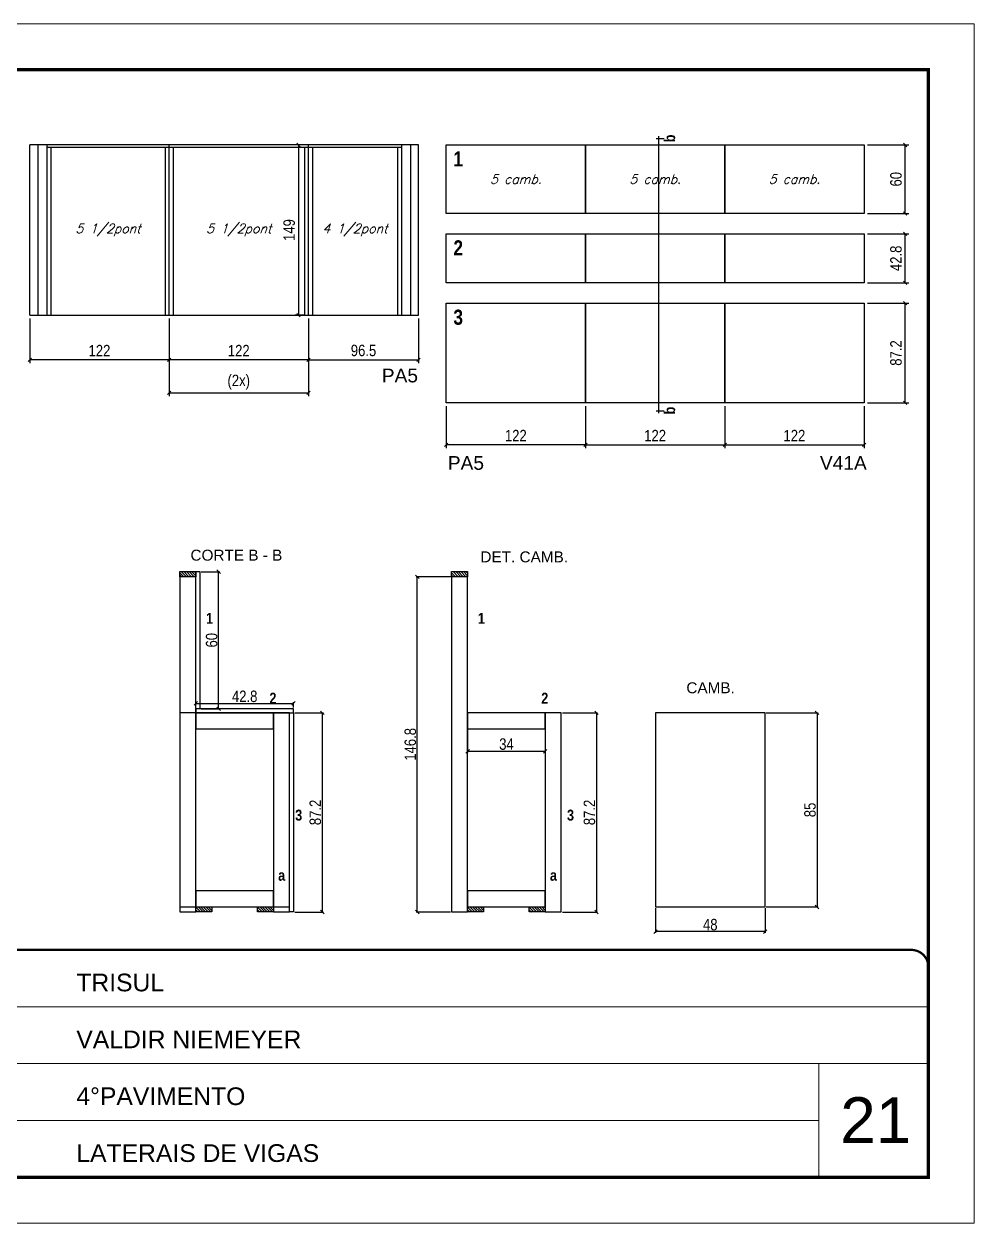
# Model space of a CAD drawing. Extents: x 3330 to 22105, y 1197 to 30204.
# Drawn here: x 3983 to 4815, y 23020 to 24070 of the extents above; entities that cross this region are included whole.
import ezdxf
from ezdxf.enums import TextEntityAlignment as Align

# ---------------------------------------------------------------- set-up
doc = ezdxf.new("R2010")
doc.units = 0
doc.linetypes.add('CONTINUO', pattern=[0])
doc.linetypes.add('DASHED', pattern=[0.75, 0.5, -0.25])
for name, color, linetype in [('5', 5, 'Continuous'), ('COTA', 241, 'Continuous'), ('detalhes', 4, 'Continuous'), ('NOMENCLATURA', 7, 'Continuous'), ('Painéis', 200, 'Continuous'), ('Romaneio', 10, 'Continuous'), ('SARR_2.2x7', 40, 'Continuous'), ('SARR_3.5x7', 81, 'Continuous'), ('texto', 7, 'Continuous')]:
    doc.layers.add(name, color=color, linetype=linetype)
for name, color, linetype, lineweight in [('CARIMBO', 255, 'Continuous', 9), ('Folhas', 255, 'Continuous', 9), ('SARRAFO DE PRESSAO', 251, 'DASHED', 9)]:
    doc.layers.add(name, color=color, linetype=linetype, lineweight=lineweight)
doc.styles.add('ARIAL', font='arial.ttf')
doc.styles.add('COTA TECNICA', font='techl___.ttf', dxfattribs={"height": 10})
doc.styles.add('COTA TECNICA 2X', font='techl___.ttf', dxfattribs={"height": 10})
doc.styles.add('Romans', font='romans.shx')
doc.styles.get("Standard").update_dxf_attribs({"font": 'arial.ttf'})
doc.styles.add('TECNICA', font='techb___.ttf', dxfattribs={"height": 10})
doc.dimstyles.new('PAINEL', dxfattribs={"dimtxt": 10, "dimasz": 3, "dimexe": 3, "dimexo": 3, "dimgap": 3, "dimtad": 1, "dimdec": 1, "dimzin": 12, "dimdsep": 46, "dimtxsty": 'COTA TECNICA', "dimblk1": 'OBLIQUE', "dimblk2": 'OBLIQUE', "dimsah": 1, "dimcen": 0.9, "dimclrd": 4, "dimclre": 4, "dimclrt": 240, "dimadec": 1, "dimazin": 3, "dimtfac": 1, "dimtdec": 1, "dimtmove": 0, "dimatfit": 3, "dimfxl": 1, "dimtolj": 1, "dimtzin": 12, "dimarcsym": 0})
doc.dimstyles.new('SECAO', dxfattribs={"dimscale": 0.333333, "dimtxt": 5, "dimasz": 9, "dimexe": 3, "dimexo": 3, "dimgap": 3, "dimtad": 1, "dimdec": 1, "dimlfac": 0.5, "dimzin": 12, "dimdsep": 46, "dimtxsty": 'COTA TECNICA 2X', "dimblk1": 'OBLIQUE', "dimblk2": 'OBLIQUE', "dimsah": 1, "dimcen": 0.9, "dimclrd": 4, "dimclre": 4, "dimclrt": 240, "dimadec": 1, "dimazin": 3, "dimtfac": 1, "dimtdec": 1, "dimtmove": 0, "dimatfit": 3, "dimfxl": 1, "dimtolj": 1, "dimtzin": 12, "dimarcsym": 0})

# ---------------------------------------------------------------- blocks, each defined once
blk = doc.blocks.new('9999999999')
at = {"color": 30, "linetype": 'CONTINUO'}
for p, q in [((98564.6, 34379.6), (99584, 34379.6)), ((98564.6, 34329.8), (99488, 34329.8)), ((99584, 34329.8), (99488, 34329.8)), ((99488, 34329.8), (99488, 34230.2)), ((98564.6, 34280), (99488, 34280))]:
    blk.add_line(p, q, dxfattribs=at)
at = {"color": 30, "linetype": 'CONTINUO', "const_width": 2}
blk.add_lwpolyline([(99584, 34230.2), (99584, 34414.4, 0.414214), (99569, 34429.4), (98229, 34429.4, 0.414214), (98214, 34414.4), (98214, 34245.2, 0.414214), (98229, 34230.2), (99584, 34230.2)], format="xyb", dxfattribs=at)
at = {"layer": 'Folhas'}
blk.add_lwpolyline([(98139, 34190.2), (99624, 34190.2), (99624, 35240.2), (98139, 35240.2)], close=True, dxfattribs=at)
at = {"layer": 'Folhas', "color": 30, "const_width": 3}
blk.add_lwpolyline([(98214, 34230.2), (99584, 34230.2), (99584, 35200.2), (98214, 35200.2)], close=True, dxfattribs=at)
at = {"color": 7, "linetype": 'Continuous', "ltscale": 5, "style": 'ARIAL'}
for s, height, p in [('TRISUL', 15.48, (98837.7, 34393.1)), ('VALDIR NIEMEYER', 15.483, (98837.7, 34343.3)), ('4°PAVIMENTO', 15.483, (98837.7, 34293.5)), ('LATERAIS DE VIGAS', 15.483, (98837.7, 34243.7))]:
    blk.add_text(s, height=height, dxfattribs=at).set_placement(p)
blk = doc.blocks.new('_Oblique')
at = {"color": 0, "linetype": 'ByBlock', "lineweight": -2}
blk.add_line((-0.5, -0.5), (0.5, 0.5), dxfattribs=at)
blk = doc.blocks.new('*D1457')
at = {"layer": 'COTA', "color": 4, "linetype": 'ByBlock', "lineweight": -2, "transparency": 16777216}
for p, q in [((4109.7, 23812.3), (4109.7, 23773.1)), ((4231.7, 23812.3), (4231.7, 23773.1)), ((4231.7, 23776.1), (4109.7, 23776.1))]:
    blk.add_line(p, q, dxfattribs=at)
at = {"layer": 'Defpoints', "color": 0, "linetype": 'ByBlock', "transparency": 16777216}
for p in [(4109.7, 23815.3), (4231.7, 23815.3), (4109.7, 23776.1)]:
    blk.add_point(p, dxfattribs=at)
at = {"layer": 'COTA', "color": 4, "linetype": 'ByBlock', "lineweight": -2, "transparency": 16777216, "xscale": 3, "yscale": 3, "zscale": 3, "rotation": 180}
blk.add_blockref('_Oblique', (4109.7, 23776.1), dxfattribs=at)
at = {"layer": 'COTA', "color": 4, "linetype": 'ByBlock', "lineweight": -2, "transparency": 16777216, "xscale": 3, "yscale": 3, "zscale": 3}
blk.add_blockref('_Oblique', (4231.7, 23776.1), dxfattribs=at)
at = {"layer": 'COTA', "color": 240, "linetype": 'ByBlock', "transparency": 16777216, "insert": (4170.7, 23784.2), "char_height": 10, "attachment_point": 5, "style": 'COTA TECNICA'}
blk.add_mtext('\\A1;122', dxfattribs=at)
blk = doc.blocks.new('*D1458')
at = {"layer": 'COTA', "color": 4, "linetype": 'ByBlock', "lineweight": -2, "transparency": 16777216}
for p, q in [((3987.7, 23812.3), (3987.7, 23773.1)), ((4109.7, 23812.3), (4109.7, 23773.1)), ((4109.7, 23776.1), (3987.7, 23776.1))]:
    blk.add_line(p, q, dxfattribs=at)
at = {"layer": 'Defpoints', "color": 0, "linetype": 'ByBlock', "transparency": 16777216}
for p in [(3987.7, 23815.3), (4109.7, 23815.3), (3987.7, 23776.1)]:
    blk.add_point(p, dxfattribs=at)
at = {"layer": 'COTA', "color": 4, "linetype": 'ByBlock', "lineweight": -2, "transparency": 16777216, "xscale": 3, "yscale": 3, "zscale": 3, "rotation": 180}
blk.add_blockref('_Oblique', (3987.7, 23776.1), dxfattribs=at)
at = {"layer": 'COTA', "color": 4, "linetype": 'ByBlock', "lineweight": -2, "transparency": 16777216, "xscale": 3, "yscale": 3, "zscale": 3}
blk.add_blockref('_Oblique', (4109.7, 23776.1), dxfattribs=at)
at = {"layer": 'COTA', "color": 240, "linetype": 'ByBlock', "transparency": 16777216, "insert": (4048.7, 23784.2), "char_height": 10, "attachment_point": 5, "style": 'COTA TECNICA'}
blk.add_mtext('\\A1;122', dxfattribs=at)
blk = doc.blocks.new('*D1459')
at = {"layer": 'COTA', "color": 4, "linetype": 'ByBlock', "lineweight": -2, "transparency": 16777216}
for p, q in [((4231.7, 23812.3), (4231.7, 23773.1)), ((4328.2, 23812.3), (4328.2, 23773.1)), ((4231.7, 23776.1), (4328.2, 23776.1))]:
    blk.add_line(p, q, dxfattribs=at)
at = {"layer": 'Defpoints', "color": 0, "linetype": 'ByBlock', "transparency": 16777216}
for p in [(4231.7, 23815.3), (4328.2, 23815.3), (4328.2, 23776.1)]:
    blk.add_point(p, dxfattribs=at)
at = {"layer": 'COTA', "color": 4, "linetype": 'ByBlock', "lineweight": -2, "transparency": 16777216, "xscale": 3, "yscale": 3, "zscale": 3, "rotation": 180}
blk.add_blockref('_Oblique', (4231.7, 23776.1), dxfattribs=at)
at = {"layer": 'COTA', "color": 4, "linetype": 'ByBlock', "lineweight": -2, "transparency": 16777216, "xscale": 3, "yscale": 3, "zscale": 3}
blk.add_blockref('_Oblique', (4328.2, 23776.1), dxfattribs=at)
at = {"layer": 'COTA', "color": 240, "linetype": 'ByBlock', "transparency": 16777216, "insert": (4280, 23784.3), "char_height": 10, "attachment_point": 5, "style": 'COTA TECNICA'}
blk.add_mtext('\\A1;96.5', dxfattribs=at)
blk = doc.blocks.new('*D1460')
at = {"layer": 'COTA', "color": 4, "linetype": 'ByBlock', "lineweight": -2, "transparency": 16777216}
for p, q in [((4109.7, 23812.3), (4109.7, 23744.3)), ((4231.7, 23812.3), (4231.7, 23744.3)), ((4109.7, 23747.3), (4231.7, 23747.3))]:
    blk.add_line(p, q, dxfattribs=at)
at = {"layer": 'Defpoints', "color": 0, "linetype": 'ByBlock', "transparency": 16777216}
for p in [(4109.7, 23815.3), (4231.7, 23815.3), (4231.7, 23747.3)]:
    blk.add_point(p, dxfattribs=at)
at = {"layer": 'COTA', "color": 4, "linetype": 'ByBlock', "lineweight": -2, "transparency": 16777216, "xscale": 3, "yscale": 3, "zscale": 3, "rotation": 180}
blk.add_blockref('_Oblique', (4109.7, 23747.3), dxfattribs=at)
at = {"layer": 'COTA', "color": 4, "linetype": 'ByBlock', "lineweight": -2, "transparency": 16777216, "xscale": 3, "yscale": 3, "zscale": 3}
blk.add_blockref('_Oblique', (4231.7, 23747.3), dxfattribs=at)
at = {"layer": 'COTA', "color": 240, "linetype": 'ByBlock', "transparency": 16777216, "insert": (4170.7, 23756.6), "char_height": 10, "attachment_point": 5, "style": 'COTA TECNICA'}
blk.add_mtext('\\A1;(2x)', dxfattribs=at)
blk = doc.blocks.new('*D1461')
at = {"layer": 'COTA', "color": 4, "linetype": 'ByBlock', "lineweight": -2, "transparency": 16777216}
for p, q in [((4352.4, 23735.5), (4352.4, 23698.8)), ((4474.4, 23735.5), (4474.4, 23698.8)), ((4474.4, 23701.8), (4352.4, 23701.8))]:
    blk.add_line(p, q, dxfattribs=at)
at = {"layer": 'Defpoints', "color": 0, "linetype": 'ByBlock', "transparency": 16777216}
for p in [(4352.4, 23738.5), (4474.4, 23738.5), (4352.4, 23701.8)]:
    blk.add_point(p, dxfattribs=at)
at = {"layer": 'COTA', "color": 4, "linetype": 'ByBlock', "lineweight": -2, "transparency": 16777216, "xscale": 3, "yscale": 3, "zscale": 3, "rotation": 180}
blk.add_blockref('_Oblique', (4352.4, 23701.8), dxfattribs=at)
at = {"layer": 'COTA', "color": 4, "linetype": 'ByBlock', "lineweight": -2, "transparency": 16777216, "xscale": 3, "yscale": 3, "zscale": 3}
blk.add_blockref('_Oblique', (4474.4, 23701.8), dxfattribs=at)
at = {"layer": 'COTA', "color": 240, "linetype": 'ByBlock', "transparency": 16777216, "insert": (4413.4, 23709.8), "char_height": 10, "attachment_point": 5, "style": 'COTA TECNICA'}
blk.add_mtext('\\A1;122', dxfattribs=at)
blk = doc.blocks.new('*D1462')
at = {"layer": 'COTA', "color": 4, "linetype": 'ByBlock', "lineweight": -2, "transparency": 16777216}
for p, q in [((4474.4, 23735.5), (4474.4, 23698.8)), ((4596.4, 23735.5), (4596.4, 23698.8)), ((4474.4, 23701.8), (4596.4, 23701.8))]:
    blk.add_line(p, q, dxfattribs=at)
at = {"layer": 'Defpoints', "color": 0, "linetype": 'ByBlock', "transparency": 16777216}
for p in [(4474.4, 23738.5), (4596.4, 23738.5), (4596.4, 23701.8)]:
    blk.add_point(p, dxfattribs=at)
at = {"layer": 'COTA', "color": 4, "linetype": 'ByBlock', "lineweight": -2, "transparency": 16777216, "xscale": 3, "yscale": 3, "zscale": 3, "rotation": 180}
blk.add_blockref('_Oblique', (4474.4, 23701.8), dxfattribs=at)
at = {"layer": 'COTA', "color": 4, "linetype": 'ByBlock', "lineweight": -2, "transparency": 16777216, "xscale": 3, "yscale": 3, "zscale": 3}
blk.add_blockref('_Oblique', (4596.4, 23701.8), dxfattribs=at)
at = {"layer": 'COTA', "color": 240, "linetype": 'ByBlock', "transparency": 16777216, "insert": (4535.4, 23709.8), "char_height": 10, "attachment_point": 5, "style": 'COTA TECNICA'}
blk.add_mtext('\\A1;122', dxfattribs=at)
blk = doc.blocks.new('*D1463')
at = {"layer": 'COTA', "color": 4, "linetype": 'ByBlock', "lineweight": -2, "transparency": 16777216}
for p, q in [((4596.4, 23735.5), (4596.4, 23698.8)), ((4718.4, 23735.5), (4718.4, 23698.8)), ((4596.4, 23701.8), (4718.4, 23701.8))]:
    blk.add_line(p, q, dxfattribs=at)
at = {"layer": 'Defpoints', "color": 0, "linetype": 'ByBlock', "transparency": 16777216}
for p in [(4596.4, 23738.5), (4718.4, 23738.5), (4718.4, 23701.8)]:
    blk.add_point(p, dxfattribs=at)
at = {"layer": 'COTA', "color": 4, "linetype": 'ByBlock', "lineweight": -2, "transparency": 16777216, "xscale": 3, "yscale": 3, "zscale": 3, "rotation": 180}
blk.add_blockref('_Oblique', (4596.4, 23701.8), dxfattribs=at)
at = {"layer": 'COTA', "color": 4, "linetype": 'ByBlock', "lineweight": -2, "transparency": 16777216, "xscale": 3, "yscale": 3, "zscale": 3}
blk.add_blockref('_Oblique', (4718.4, 23701.8), dxfattribs=at)
at = {"layer": 'COTA', "color": 240, "linetype": 'ByBlock', "transparency": 16777216, "insert": (4657.4, 23709.8), "char_height": 10, "attachment_point": 5, "style": 'COTA TECNICA'}
blk.add_mtext('\\A1;122', dxfattribs=at)
blk = doc.blocks.new('*D1464')
at = {"layer": 'COTA', "color": 4, "linetype": 'ByBlock', "lineweight": -2, "transparency": 16777216}
for p, q in [((4721.4, 23964.3), (4757.5, 23964.3)), ((4754.5, 23904.3), (4754.5, 23964.3)), ((4721.4, 23904.3), (4757.5, 23904.3))]:
    blk.add_line(p, q, dxfattribs=at)
at = {"layer": 'Defpoints', "color": 0, "linetype": 'ByBlock', "transparency": 16777216}
for p in [(4718.4, 23964.3), (4754.5, 23964.3), (4718.4, 23904.3)]:
    blk.add_point(p, dxfattribs=at)
at = {"layer": 'COTA', "color": 4, "linetype": 'ByBlock', "lineweight": -2, "transparency": 16777216, "xscale": 3, "yscale": 3, "zscale": 3}
for p, rotation in [((4754.5, 23964.3), 90), ((4754.5, 23904.3), 270)]:
    blk.add_blockref('_Oblique', p, dxfattribs=dict(at, rotation=rotation))
at = {"layer": 'COTA', "color": 240, "linetype": 'ByBlock', "transparency": 16777216, "insert": (4746.4, 23934.3), "char_height": 10, "attachment_point": 5, "rotation": 90, "style": 'COTA TECNICA'}
blk.add_mtext('\\A1;60', dxfattribs=at)
blk = doc.blocks.new('*D1465')
at = {"layer": 'COTA', "color": 4, "linetype": 'ByBlock', "lineweight": -2, "transparency": 16777216}
for p, q in [((4721.4, 23886.4), (4757.5, 23886.4)), ((4754.5, 23843.6), (4754.5, 23886.4)), ((4721.4, 23843.6), (4757.5, 23843.6))]:
    blk.add_line(p, q, dxfattribs=at)
at = {"layer": 'Defpoints', "color": 0, "linetype": 'ByBlock', "transparency": 16777216}
for p in [(4718.4, 23886.4), (4754.5, 23886.4), (4718.4, 23843.6)]:
    blk.add_point(p, dxfattribs=at)
at = {"layer": 'COTA', "color": 4, "linetype": 'ByBlock', "lineweight": -2, "transparency": 16777216, "xscale": 3, "yscale": 3, "zscale": 3}
for p, rotation in [((4754.5, 23886.4), 90), ((4754.5, 23843.6), 270)]:
    blk.add_blockref('_Oblique', p, dxfattribs=dict(at, rotation=rotation))
at = {"layer": 'COTA', "color": 240, "linetype": 'ByBlock', "transparency": 16777216, "insert": (4746.4, 23865), "char_height": 10, "attachment_point": 5, "rotation": 90, "style": 'COTA TECNICA'}
blk.add_mtext('\\A1;42.8', dxfattribs=at)
blk = doc.blocks.new('*D1466')
at = {"layer": 'COTA', "color": 4, "linetype": 'ByBlock', "lineweight": -2, "transparency": 16777216}
for p, q in [((4721.4, 23825.7), (4757.5, 23825.7)), ((4754.5, 23738.5), (4754.5, 23825.7)), ((4721.4, 23738.5), (4757.5, 23738.5))]:
    blk.add_line(p, q, dxfattribs=at)
at = {"layer": 'Defpoints', "color": 0, "linetype": 'ByBlock', "transparency": 16777216}
for p in [(4718.4, 23825.7), (4754.5, 23825.7), (4718.4, 23738.5)]:
    blk.add_point(p, dxfattribs=at)
at = {"layer": 'COTA', "color": 4, "linetype": 'ByBlock', "lineweight": -2, "transparency": 16777216, "xscale": 3, "yscale": 3, "zscale": 3}
for p, rotation in [((4754.5, 23825.7), 90), ((4754.5, 23738.5), 270)]:
    blk.add_blockref('_Oblique', p, dxfattribs=dict(at, rotation=rotation))
at = {"layer": 'COTA', "color": 240, "linetype": 'ByBlock', "transparency": 16777216, "insert": (4746.4, 23782.1), "char_height": 10, "attachment_point": 5, "rotation": 90, "style": 'COTA TECNICA'}
blk.add_mtext('\\A1;87.2', dxfattribs=at)
blk = doc.blocks.new('*D1122')
at = {"layer": 'COTA', "color": 4, "linetype": 'ByBlock', "lineweight": -2, "transparency": 16777216}
for p, q in [((4228.7, 23964.3), (4220.1, 23964.3)), ((4223.1, 23964.3), (4223.1, 23815.3)), ((4228.7, 23815.3), (4220.1, 23815.3))]:
    blk.add_line(p, q, dxfattribs=at)
at = {"layer": 'Defpoints', "color": 0, "linetype": 'ByBlock', "transparency": 16777216}
for p in [(4231.7, 23964.3), (4223.1, 23815.3), (4231.7, 23815.3)]:
    blk.add_point(p, dxfattribs=at)
at = {"layer": 'COTA', "color": 4, "linetype": 'ByBlock', "lineweight": -2, "transparency": 16777216, "xscale": 3, "yscale": 3, "zscale": 3}
for p, rotation in [((4223.1, 23964.3), 90), ((4223.1, 23815.3), 270)]:
    blk.add_blockref('_Oblique', p, dxfattribs=dict(at, rotation=rotation))
at = {"layer": 'COTA', "color": 240, "linetype": 'ByBlock', "transparency": 16777216, "insert": (4214.9, 23889.8), "char_height": 10, "attachment_point": 5, "rotation": 90, "style": 'COTA TECNICA'}
blk.add_mtext('\\A1;149', dxfattribs=at)
blk = doc.blocks.new('*D1123')
at = {"layer": 'COTA', "color": 4, "lineweight": -2, "transparency": 16777216}
for p, q in [((4137.7, 23590.6), (4154.1, 23590.6)), ((4153.1, 23470.6), (4153.1, 23590.6)), ((4137.7, 23470.6), (4154.1, 23470.6))]:
    blk.add_line(p, q, dxfattribs=at)
at = {"layer": 'Defpoints', "color": 0, "transparency": 16777216}
for p in [(4136.7, 23590.6), (4153.1, 23590.6), (4136.7, 23470.6)]:
    blk.add_point(p, dxfattribs=at)
at = {"layer": 'COTA', "color": 4, "lineweight": -2, "transparency": 16777216, "xscale": 3, "yscale": 3, "zscale": 3}
for p, rotation in [((4153.1, 23590.6), 90), ((4153.1, 23470.6), 270)]:
    blk.add_blockref('_Oblique', p, dxfattribs=dict(at, rotation=rotation))
at = {"layer": 'COTA', "color": 240, "transparency": 16777216, "insert": (4147, 23530.6), "char_height": 10, "attachment_point": 5, "rotation": 90, "style": 'COTA TECNICA 2X'}
blk.add_mtext('\\A1;60', dxfattribs=at)
blk = doc.blocks.new('*D1124')
at = {"layer": 'COTA', "color": 4, "lineweight": -2, "transparency": 16777216}
for p, q in [((4133.1, 23471.6), (4133.1, 23476.3)), ((4133.1, 23475.3), (4218.7, 23475.3)), ((4218.7, 23471.6), (4218.7, 23476.3))]:
    blk.add_line(p, q, dxfattribs=at)
at = {"layer": 'Defpoints', "color": 0, "transparency": 16777216}
for p in [(4133.1, 23470.6), (4218.7, 23475.3), (4218.7, 23470.6)]:
    blk.add_point(p, dxfattribs=at)
at = {"layer": 'COTA', "color": 4, "lineweight": -2, "transparency": 16777216, "xscale": 3, "yscale": 3, "zscale": 3, "rotation": 180}
blk.add_blockref('_Oblique', (4133.1, 23475.3), dxfattribs=at)
at = {"layer": 'COTA', "color": 4, "lineweight": -2, "transparency": 16777216, "xscale": 3, "yscale": 3, "zscale": 3}
blk.add_blockref('_Oblique', (4218.7, 23475.3), dxfattribs=at)
at = {"layer": 'COTA', "color": 240, "transparency": 16777216, "insert": (4175.9, 23481.4), "char_height": 10, "attachment_point": 5, "style": 'COTA TECNICA 2X'}
blk.add_mtext('\\A1;42.8', dxfattribs=at)
blk = doc.blocks.new('*D1125')
at = {"layer": 'COTA', "color": 4, "lineweight": -2, "transparency": 16777216}
for p, q in [((4219.7, 23467), (4244.9, 23467)), ((4243.9, 23467), (4243.9, 23292.6)), ((4219.7, 23292.6), (4244.9, 23292.6))]:
    blk.add_line(p, q, dxfattribs=at)
at = {"layer": 'Defpoints', "color": 0, "transparency": 16777216}
for p in [(4218.7, 23467), (4218.7, 23292.6), (4243.9, 23292.6)]:
    blk.add_point(p, dxfattribs=at)
at = {"layer": 'COTA', "color": 4, "lineweight": -2, "transparency": 16777216, "xscale": 3, "yscale": 3, "zscale": 3}
for p, rotation in [((4243.9, 23467), 90), ((4243.9, 23292.6), 270)]:
    blk.add_blockref('_Oblique', p, dxfattribs=dict(at, rotation=rotation))
at = {"layer": 'COTA', "color": 240, "transparency": 16777216, "insert": (4237.8, 23379.8), "char_height": 10, "attachment_point": 5, "rotation": 90, "style": 'COTA TECNICA 2X'}
blk.add_mtext('\\A1;87.2', dxfattribs=at)
blk = doc.blocks.new('*D1039')
at = {"layer": 'COTA', "color": 4, "lineweight": -2, "transparency": 16777216}
for p, q in [((4356.2, 23586.2), (4326.1, 23586.2)), ((4327.1, 23292.6), (4327.1, 23586.2)), ((4356.2, 23292.6), (4326.1, 23292.6))]:
    blk.add_line(p, q, dxfattribs=at)
at = {"layer": 'Defpoints', "color": 0, "transparency": 16777216}
for p in [(4327.1, 23586.2), (4357.2, 23586.2), (4357.2, 23292.6)]:
    blk.add_point(p, dxfattribs=at)
at = {"layer": 'COTA', "color": 4, "lineweight": -2, "transparency": 16777216, "xscale": 3, "yscale": 3, "zscale": 3}
for p, rotation in [((4327.1, 23586.2), 90), ((4327.1, 23292.6), 270)]:
    blk.add_blockref('_Oblique', p, dxfattribs=dict(at, rotation=rotation))
at = {"layer": 'COTA', "color": 240, "transparency": 16777216, "insert": (4321, 23439.4), "char_height": 10, "attachment_point": 5, "rotation": 90, "style": 'COTA TECNICA 2X'}
blk.add_mtext('\\A1;146.8', dxfattribs=at)
blk = doc.blocks.new('*D1040')
at = {"layer": 'COTA', "color": 4, "lineweight": -2, "transparency": 16777216}
for p, q in [((4371.2, 23452), (4371.2, 23432.3)), ((4439.2, 23452), (4439.2, 23432.3)), ((4439.2, 23433.3), (4371.2, 23433.3))]:
    blk.add_line(p, q, dxfattribs=at)
at = {"layer": 'Defpoints', "color": 0, "transparency": 16777216}
for p in [(4371.2, 23453), (4439.2, 23453), (4371.2, 23433.3)]:
    blk.add_point(p, dxfattribs=at)
at = {"layer": 'COTA', "color": 4, "lineweight": -2, "transparency": 16777216, "xscale": 3, "yscale": 3, "zscale": 3, "rotation": 180}
blk.add_blockref('_Oblique', (4371.2, 23433.3), dxfattribs=at)
at = {"layer": 'COTA', "color": 4, "lineweight": -2, "transparency": 16777216, "xscale": 3, "yscale": 3, "zscale": 3}
blk.add_blockref('_Oblique', (4439.2, 23433.3), dxfattribs=at)
at = {"layer": 'COTA', "color": 240, "transparency": 16777216, "insert": (4405.2, 23439.6), "char_height": 10, "attachment_point": 5, "style": 'COTA TECNICA 2X'}
blk.add_mtext('\\A1;34', dxfattribs=at)
blk = doc.blocks.new('*D1041')
at = {"layer": 'COTA', "color": 4, "lineweight": -2, "transparency": 16777216}
for p, q in [((4454.2, 23467), (4485, 23467)), ((4484, 23467), (4484, 23292.6)), ((4454.2, 23292.6), (4485, 23292.6))]:
    blk.add_line(p, q, dxfattribs=at)
at = {"layer": 'Defpoints', "color": 0, "transparency": 16777216}
for p in [(4453.2, 23467), (4453.2, 23292.6), (4484, 23292.6)]:
    blk.add_point(p, dxfattribs=at)
at = {"layer": 'COTA', "color": 4, "lineweight": -2, "transparency": 16777216, "xscale": 3, "yscale": 3, "zscale": 3}
for p, rotation in [((4484, 23467), 90), ((4484, 23292.6), 270)]:
    blk.add_blockref('_Oblique', p, dxfattribs=dict(at, rotation=rotation))
at = {"layer": 'COTA', "color": 240, "transparency": 16777216, "insert": (4477.9, 23379.8), "char_height": 10, "attachment_point": 5, "rotation": 90, "style": 'COTA TECNICA 2X'}
blk.add_mtext('\\A1;87.2', dxfattribs=at)
blk = doc.blocks.new('*D1042')
at = {"layer": 'COTA', "color": 4, "lineweight": -2, "transparency": 16777216}
for p, q in [((4535.7, 23296), (4535.7, 23274.4)), ((4631.7, 23296), (4631.7, 23274.4)), ((4631.7, 23275.4), (4535.7, 23275.4))]:
    blk.add_line(p, q, dxfattribs=at)
at = {"layer": 'Defpoints', "color": 0, "transparency": 16777216}
for p in [(4535.7, 23297), (4631.7, 23297), (4535.7, 23275.4)]:
    blk.add_point(p, dxfattribs=at)
at = {"layer": 'COTA', "color": 4, "lineweight": -2, "transparency": 16777216, "xscale": 3, "yscale": 3, "zscale": 3, "rotation": 180}
blk.add_blockref('_Oblique', (4535.7, 23275.4), dxfattribs=at)
at = {"layer": 'COTA', "color": 4, "lineweight": -2, "transparency": 16777216, "xscale": 3, "yscale": 3, "zscale": 3}
blk.add_blockref('_Oblique', (4631.7, 23275.4), dxfattribs=at)
at = {"layer": 'COTA', "color": 240, "transparency": 16777216, "insert": (4583.7, 23281.5), "char_height": 10, "attachment_point": 5, "style": 'COTA TECNICA 2X'}
blk.add_mtext('\\A1;48', dxfattribs=at)
blk = doc.blocks.new('*D1043')
at = {"layer": 'COTA', "color": 4, "lineweight": -2, "transparency": 16777216}
for p, q in [((4632.7, 23467), (4678.2, 23467)), ((4677.2, 23467), (4677.2, 23297)), ((4632.7, 23297), (4678.2, 23297))]:
    blk.add_line(p, q, dxfattribs=at)
at = {"layer": 'Defpoints', "color": 0, "transparency": 16777216}
for p in [(4631.7, 23467), (4631.7, 23297), (4677.2, 23297)]:
    blk.add_point(p, dxfattribs=at)
at = {"layer": 'COTA', "color": 4, "lineweight": -2, "transparency": 16777216, "xscale": 3, "yscale": 3, "zscale": 3}
for p, rotation in [((4677.2, 23467), 90), ((4677.2, 23297), 270)]:
    blk.add_blockref('_Oblique', p, dxfattribs=dict(at, rotation=rotation))
at = {"layer": 'COTA', "color": 240, "transparency": 16777216, "insert": (4671.1, 23382), "char_height": 10, "attachment_point": 5, "rotation": 90, "style": 'COTA TECNICA 2X'}
blk.add_mtext('\\A1;85', dxfattribs=at)

msp = doc.modelspace()

# ---------------------------------------------------------------- hatches: boundary and pattern name
at = {"layer": 'SARR_2.2x7'}
h = msp.add_hatch(dxfattribs=at)
h.set_pattern_fill('ANSI31', color=256, scale=0.5, angle=90)
h.set_pattern_definition([(135, (37286.6186, -99925.9307), (-1.122532015, -1.122532015), [])])
h.paths.add_polyline_path([(4133.08, 23590.64), (4133.08, 23586.24), (4119.08, 23586.24), (4119.08, 23590.64)])
h = msp.add_hatch(dxfattribs=at)
h.set_pattern_fill('ANSI31', color=256, scale=0.5, angle=90)
h.set_pattern_definition([(135, (37524.6979, -99925.9307), (-1.122532015, -1.122532015), [])])
h.paths.add_polyline_path([(4371.16, 23590.64), (4371.16, 23586.24), (4357.16, 23586.24), (4357.16, 23590.64)])
h = msp.add_hatch(dxfattribs=at)
h.set_pattern_fill('ANSI31', color=256, scale=0.5, angle=90)
h.set_pattern_definition([(135, (37368.6186, -100219.5307), (-1.122532015, -1.122532015), [])])
h.paths.add_polyline_path([(4147.08, 23292.64), (4147.08, 23297.04), (4133.08, 23297.04), (4133.08, 23292.64)])
h = msp.add_hatch(dxfattribs=at)
h.set_pattern_fill('ANSI31', color=256, scale=0.5, angle=90)
h.set_pattern_definition([(135, (37422.6186, -100219.5307), (-1.122532015, -1.122532015), [])])
h.paths.add_polyline_path([(4201.08, 23292.64), (4201.08, 23297.04), (4187.08, 23297.04), (4187.08, 23292.64)])
h = msp.add_hatch(dxfattribs=at)
h.set_pattern_fill('ANSI31', color=256, scale=0.5, angle=90)
h.set_pattern_definition([(135, (37606.6979, -100219.5307), (-1.122532015, -1.122532015), [])])
h.paths.add_polyline_path([(4385.16, 23292.64), (4385.16, 23297.04), (4371.16, 23297.04), (4371.16, 23292.64)])
h = msp.add_hatch(dxfattribs=at)
h.set_pattern_fill('ANSI31', color=256, scale=0.5, angle=90)
h.set_pattern_definition([(135, (37660.6979, -100219.5307), (-1.122532015, -1.122532015), [])])
h.paths.add_polyline_path([(4439.16, 23292.64), (4439.16, 23297.04), (4425.16, 23297.04), (4425.16, 23292.64)])

# ---------------------------------------------------------------- linework, layer by layer
at = {"layer": 'COTA', "linetype": 'ByBlock'}
for p, q in [((4538.27, 23971.91), (4538.27, 23729.43)), ((4536.27, 23969.91), (4543.27, 23969.91)), ((4536.27, 23731.43), (4543.27, 23731.43))]:
    msp.add_line(p, q, dxfattribs=at)
at = {"layer": 'Painéis', "linetype": 'Continuous'}
for p, q in [((4328.25, 23964.35), (3987.75, 23964.35)), ((3987.75, 23815.35), (3987.75, 23964.35)), ((4109.75, 23815.35), (4109.75, 23964.35)), ((4231.75, 23815.35), (4231.75, 23964.35)), ((4328.25, 23815.35), (4328.25, 23964.35)), ((3987.75, 23815.35), (4328.25, 23815.35))]:
    msp.add_line(p, q, dxfattribs=at)
for points in [[(4352.4, 23964.35), (4474.4, 23964.35), (4474.4, 23904.35), (4352.4, 23904.35)], [(4474.4, 23964.35), (4596.4, 23964.35), (4596.4, 23904.35), (4474.4, 23904.35)], [(4596.4, 23964.35), (4718.4, 23964.35), (4718.4, 23904.35), (4596.4, 23904.35)], [(4352.4, 23886.43), (4474.4, 23886.43), (4474.4, 23843.63), (4352.4, 23843.63)], [(4474.4, 23886.43), (4596.4, 23886.43), (4596.4, 23843.63), (4474.4, 23843.63)], [(4596.4, 23886.43), (4718.4, 23886.43), (4718.4, 23843.63), (4596.4, 23843.63)], [(4352.4, 23825.72), (4474.4, 23825.72), (4474.4, 23738.52), (4352.4, 23738.52)], [(4474.4, 23825.72), (4596.4, 23825.72), (4596.4, 23738.52), (4474.4, 23738.52)], [(4596.4, 23825.72), (4718.4, 23825.72), (4718.4, 23738.52), (4596.4, 23738.52)], [(4133.08, 23470.64), (4133.08, 23590.64), (4136.68, 23590.64), (4136.68, 23470.64)], [(4218.68, 23470.64), (4133.08, 23470.64), (4133.08, 23467.04), (4218.68, 23467.04)], [(4215.08, 23467.04), (4119.08, 23467.04), (4119.08, 23297.04), (4215.08, 23297.04)], [(4215.08, 23292.64), (4215.08, 23467.04), (4218.68, 23467.04), (4218.68, 23292.64)], [(4631.72, 23467.04), (4535.72, 23467.04), (4535.72, 23297.04), (4631.72, 23297.04)]]:
    msp.add_lwpolyline(points, close=True, dxfattribs=at)
at = {"layer": 'SARR_2.2x7', "linetype": 'Continuous'}
for p, q in [((3994.75, 23964.35), (3994.75, 23815.35)), ((4109.75, 23962.15), (4002.75, 23962.15)), ((4231.75, 23962.15), (4109.75, 23962.15)), ((4313.25, 23962.15), (4231.75, 23962.15)), ((4321.25, 23964.35), (4321.25, 23815.35))]:
    msp.add_line(p, q, dxfattribs=at)
at = {"layer": 'SARR_2.2x7'}
for points in [[(4119.08, 23590.64), (4133.08, 23590.64), (4133.08, 23586.24), (4119.08, 23586.24)], [(4357.16, 23590.64), (4371.16, 23590.64), (4371.16, 23586.24), (4357.16, 23586.24)], [(4133.08, 23297.04), (4147.08, 23297.04), (4147.08, 23292.64), (4133.08, 23292.64)], [(4187.08, 23297.04), (4201.08, 23297.04), (4201.08, 23292.64), (4187.08, 23292.64)], [(4371.16, 23297.04), (4385.16, 23297.04), (4385.16, 23292.64), (4371.16, 23292.64)], [(4425.16, 23297.04), (4439.16, 23297.04), (4439.16, 23292.64), (4425.16, 23292.64)]]:
    msp.add_lwpolyline(points, close=True, dxfattribs=at)
at = {"layer": 'SARR_3.5x7'}
for p, q in [((4002.75, 23964.35), (4002.75, 23815.35)), ((4006.25, 23962.15), (4006.25, 23815.35)), ((4106.25, 23962.15), (4106.25, 23815.35)), ((4113.25, 23962.15), (4113.25, 23815.35)), ((4228.25, 23962.15), (4228.25, 23815.35)), ((4235.25, 23962.15), (4235.25, 23815.35)), ((4309.75, 23962.15), (4309.75, 23815.35)), ((4313.25, 23964.35), (4313.25, 23815.35))]:
    msp.add_line(p, q, dxfattribs=at)
for points in [[(4133.08, 23586.24), (4119.08, 23586.24), (4119.08, 23292.64), (4133.08, 23292.64)], [(4371.16, 23586.24), (4357.16, 23586.24), (4357.16, 23292.64), (4371.16, 23292.64)], [(4201.08, 23453.04), (4201.08, 23467.04), (4133.08, 23467.04), (4133.08, 23453.04)], [(4215.08, 23467.04), (4201.08, 23467.04), (4201.08, 23292.64), (4215.08, 23292.64)], [(4439.16, 23453.04), (4439.16, 23467.04), (4371.16, 23467.04), (4371.16, 23453.04)], [(4453.16, 23467.04), (4439.16, 23467.04), (4439.16, 23292.64), (4453.16, 23292.64)], [(4201.08, 23297.04), (4201.08, 23311.04), (4133.08, 23311.04), (4133.08, 23297.04)], [(4439.16, 23297.04), (4439.16, 23311.04), (4371.16, 23311.04), (4371.16, 23297.04)]]:
    msp.add_lwpolyline(points, close=True, dxfattribs=at)

# ---------------------------------------------------------------- block references
at = {"layer": 'SARRAFO DE PRESSAO', "color": 6, "linetype": 'ByBlock'}
msp.add_blockref('9999999999', (-94809.25, -11169.96), dxfattribs=at)

# ---------------------------------------------------------------- texts
at = {"layer": '5', "linetype": 'Continuous'}
for s, p in [('PA5', (4296.03, 23756.41)), ('PA5', (4353.85, 23679.82)), ('V41A', (4679.78, 23679.82))]:
    msp.add_text(s, height=12, rotation=359.99996, dxfattribs=at).set_placement(p)
at = {"layer": 'CARIMBO', "style": 'ARIAL'}
msp.add_text('21', height=40, dxfattribs=at).set_placement((4697.59, 23090.39))
at = {"layer": 'detalhes', "style": 'TECNICA'}
for p in [(4552.9, 23966.68), (4552.9, 23728.37)]:
    msp.add_text('b', height=9.6, rotation=90, dxfattribs=at).set_placement(p)
for s, p in [('1', (4142.1, 23544.98)), ('1', (4380.18, 23544.98)), ('2', (4197.6, 23475.02)), ('2', (4435.68, 23475.02)), ('3', (4220.17, 23372.65)), ('3', (4458.25, 23372.65)), ('a', (4205.21, 23319.98)), ('a', (4443.29, 23319.98))]:
    msp.add_text(s, height=9.6, dxfattribs=at).set_placement(p)
at = {"layer": 'NOMENCLATURA', "style": 'TECNICA'}
for s, p in [('1', (4358.71, 23945.52)), ('2', (4358.71, 23867.6)), ('3', (4358.71, 23806.89))]:
    msp.add_text(s, height=13.2, dxfattribs=at).set_placement(p)
at = {"layer": 'Romaneio', "color": 7, "style": 'ARIAL'}
for s, p in [('CORTE B - B', (4168.66, 23605.08)), ('DET. CAMB.', (4420.77, 23603.59)), ('CAMB.', (4584, 23488.95))]:
    msp.add_text(s, height=9.6, dxfattribs=at).set_placement(p, align=Align.MIDDLE_CENTER)
at = {"layer": 'texto', "color": 2, "char_height": 8, "attachment_point": 5, "style": 'Romans'}
for s, insert in [('{\\Q19;\\C256;5 camb.}', (4413.4, 23934.35)), ('{\\Q19;\\C256;5 camb.}', (4535.4, 23934.35)), ('{\\Q19;\\C256;5 camb.}', (4657.4, 23934.39)), ('{\\Q19;\\C256;5 1/2pont}', (4056.25, 23889.85)), ('{\\Q19;\\C256;5 1/2pont}', (4170.75, 23889.85)), ('{\\Q19;\\C256;4 1/2pont}', (4272.5, 23889.85))]:
    msp.add_mtext(s, dxfattribs=dict(at, insert=insert))

# ---------------------------------------------------------------- dimensions: what is measured, and where the dimension line sits
at = {"layer": 'COTA', "linetype": 'ByBlock'}
for base, p1, p2, angle, picture, middle in [((4223.05, 23815.35), (4231.75, 23964.35), (4231.75, 23815.35), 90, '*D1122', (4214.95, 23889.85)), ((4754.47, 23964.35), (4718.4, 23904.35), (4718.4, 23964.35), 90, '*D1464', (4746.37, 23934.35)), ((4754.47, 23886.43), (4718.4, 23843.63), (4718.4, 23886.43), 90, '*D1465', (4746.38, 23865.03)), ((4754.47, 23825.72), (4718.4, 23738.52), (4718.4, 23825.72), 90, '*D1466', (4746.38, 23782.12)), ((4109.75, 23776.14), (4231.75, 23815.35), (4109.75, 23815.35), 180, '*D1457', (4170.75, 23784.2))]:
    dim = msp.add_linear_dim(base=base, p1=p1, p2=p2, angle=angle, dimstyle='PAINEL', dxfattribs=at)
    dim.commit()
    dim.dimension.update_dxf_attribs({"geometry": picture, "text_midpoint": middle})
dim = msp.add_linear_dim(base=(3987.75, 23776.14), p1=(4109.75, 23815.35), p2=(3987.75, 23815.35), angle=180, dimstyle='PAINEL', override={"dimtmove": 1}, dxfattribs=at)
dim.commit()
dim.dimension.update_dxf_attribs({"geometry": '*D1458', "text_midpoint": (4048.75, 23784.2)})
dim = msp.add_linear_dim(base=(4231.75, 23747.34), p1=(4109.75, 23815.35), p2=(4231.75, 23815.35), text='(2x)', dimstyle='PAINEL', dxfattribs=at)
dim.commit()
dim.dimension.update_dxf_attribs({"geometry": '*D1460', "text_midpoint": (4170.75, 23756.56)})
for base, p1, p2, picture, middle in [((4328.25, 23776.14), (4231.75, 23815.35), (4328.25, 23815.35), '*D1459', (4280, 23784.28)), ((4352.4, 23701.78), (4474.4, 23738.52), (4352.4, 23738.52), '*D1461', (4413.4, 23709.84)), ((4596.4, 23701.78), (4474.4, 23738.52), (4596.4, 23738.52), '*D1462', (4535.4, 23709.84)), ((4718.4, 23701.78), (4596.4, 23738.52), (4718.4, 23738.52), '*D1463', (4657.4, 23709.84))]:
    dim = msp.add_linear_dim(base=base, p1=p1, p2=p2, dimstyle='PAINEL', dxfattribs=at)
    dim.commit()
    dim.dimension.update_dxf_attribs({"geometry": picture, "text_midpoint": middle})
at = {"layer": 'COTA'}
for base, p1, p2, picture, middle in [((4153.14, 23590.64), (4136.68, 23470.64), (4136.68, 23590.64), '*D1123', (4147.04, 23530.64)), ((4327.09, 23586.24), (4357.16, 23292.64), (4357.16, 23586.24), '*D1039', (4320.97, 23439.44)), ((4243.88, 23292.64), (4218.68, 23467.04), (4218.68, 23292.64), '*D1125', (4237.79, 23379.84)), ((4483.96, 23292.64), (4453.16, 23467.04), (4453.16, 23292.64), '*D1041', (4477.87, 23379.84)), ((4677.24, 23297.04), (4631.72, 23467.04), (4631.72, 23297.04), '*D1043', (4671.11, 23382.04))]:
    dim = msp.add_linear_dim(base=base, p1=p1, p2=p2, angle=90, dimstyle='SECAO', dxfattribs=at)
    dim.commit()
    dim.dimension.update_dxf_attribs({"geometry": picture, "text_midpoint": middle})
for base, p1, p2, picture, middle in [((4218.68, 23475.35), (4133.08, 23470.64), (4218.68, 23470.64), '*D1124', (4175.88, 23481.44)), ((4371.16, 23433.33), (4439.16, 23453.04), (4371.16, 23453.04), '*D1040', (4405.16, 23439.55)), ((4535.72, 23275.38), (4631.72, 23297.04), (4535.72, 23297.04), '*D1042', (4583.72, 23281.48))]:
    dim = msp.add_linear_dim(base=base, p1=p1, p2=p2, dimstyle='SECAO', dxfattribs=at)
    dim.commit()
    dim.dimension.update_dxf_attribs({"geometry": picture, "text_midpoint": middle})

doc.saveas('drawing.dxf')
